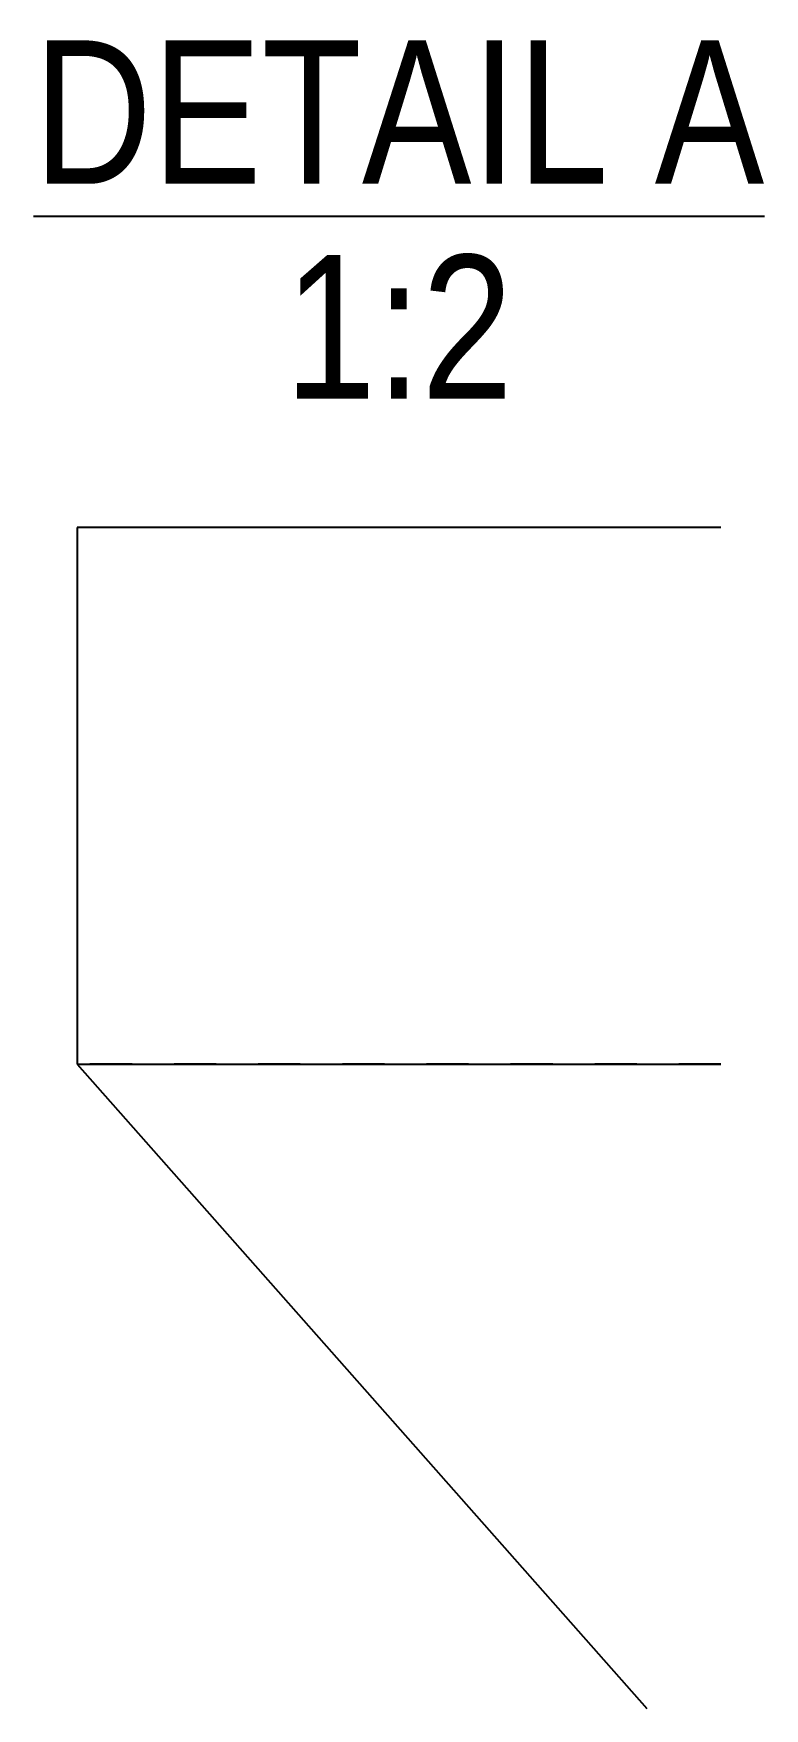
# Model space of a CAD drawing. Header units: millimetres. Extents: x 8 to 70468, y 8 to 3742.
# Drawn here: x 5139.6 to 5173.7, y 8 to 86 of the extents above; entities that cross this region are included whole.
import ezdxf

# ---------------------------------------------------------------- set-up
doc = ezdxf.new("R2010")
doc.units = ezdxf.units.MM
doc.linetypes.add('DXK_LINE_DOT2', pattern=[3.9198, 1.9599, -1.9599])
doc.layers.add('STÅL', color=7, linetype='Continuous')
doc.layers.add('TEKST', color=7, linetype='Continuous')
doc.styles.add('Arial Narrow', font='ARIALN.TTF', dxfattribs={"height": 0.2})

msp = doc.modelspace()

# ---------------------------------------------------------------- linework, layer by layer
at = {"layer": 'STÅL', "color": 2, "linetype": 'Continuous'}
for p, q in [((5171.629, 63), (5141.629, 63)), ((5141.629, 63), (5141.629, 38)), ((5141.629, 38), (5168.171, 8)), ((5141.629, 38), (5171.629, 38))]:
    msp.add_line(p, q, dxfattribs=at)
at = {"layer": 'STÅL', "color": 7, "linetype": 'DXK_LINE_DOT2'}
msp.add_line((5171.629, 38), (5141.629, 38), dxfattribs=at)
at = {"layer": 'TEKST', "color": 246, "linetype": 'Continuous'}
msp.add_line((5139.6, 77.5), (5173.658, 77.5), dxfattribs=at)

# ---------------------------------------------------------------- wipeouts: each hides what was drawn before it
at = {"color": 0, "linetype": 'Continuous'}
for points in [[(5166.444, 79), (5166.444, 86), (5139.6, 86), (5139.6, 79)], [(5173.658, 79), (5173.658, 86), (5168.544, 86), (5168.544, 79)], [(5161.961, 69), (5161.961, 76), (5151.297, 76), (5151.297, 69)]]:
    msp.add_wipeout(points, dxfattribs=at).dxf.layer = 'TEKST'

# ---------------------------------------------------------------- next in the draw order: texts
at = {"layer": 'TEKST', "color": 3, "linetype": 'Continuous', "style": 'Arial Narrow'}
for s, p in [('DETAIL', (5139.6, 79)), ('A', (5168.544, 79)), ('1:2', (5151.297, 69))]:
    msp.add_text(s, height=6.681, dxfattribs=at).set_placement(p)

doc.saveas('drawing.dxf')
